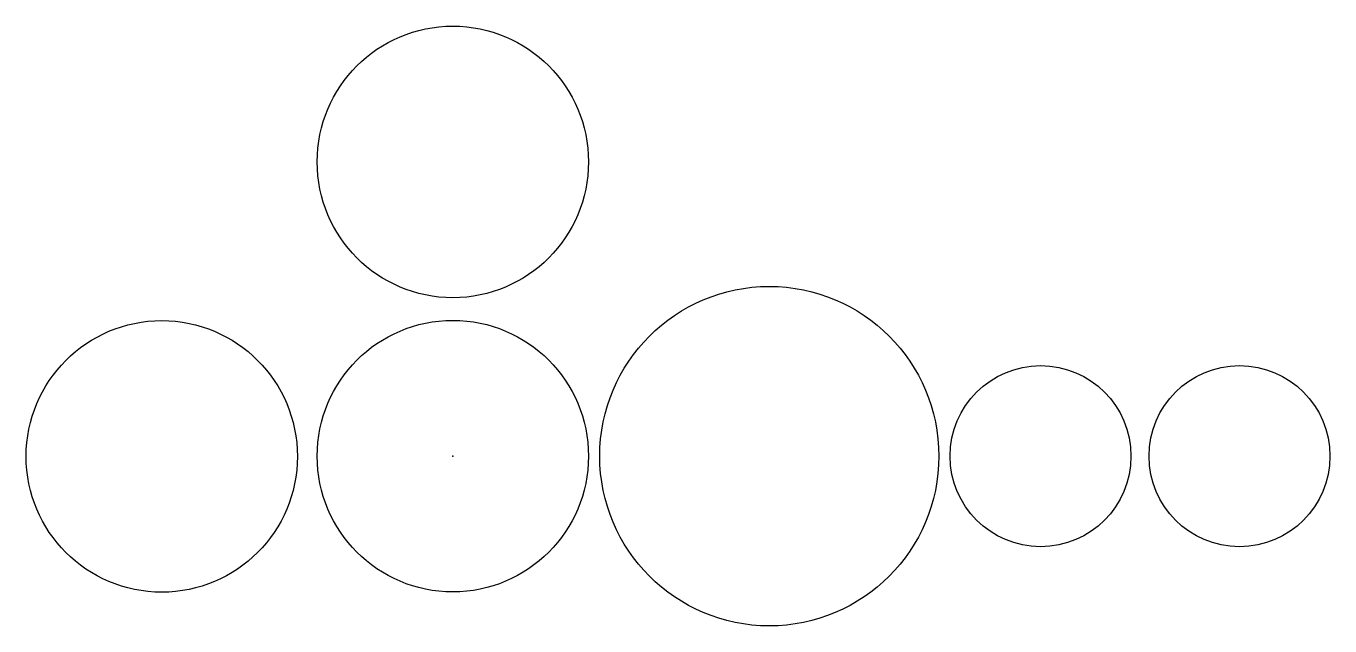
# Model space of a CAD drawing. Header units: millimetres. Extents: x -472 to 970, y -188 to 475.
import ezdxf

# ---------------------------------------------------------------- set-up
doc = ezdxf.new("R2010")
doc.units = ezdxf.units.MM
doc.layers.get('0').update_dxf_attribs({"linetype": 'CONTINUOUS'})

msp = doc.modelspace()

# ---------------------------------------------------------------- linework, layer by layer
for centre, radius in [((0, 325), 150), ((350, 0), 187.5), ((-321.9, -0.3), 150), ((0, 0), 150), ((650, 0), 100), ((870, 0), 100)]:
    msp.add_circle(centre, radius)
msp.add_point((0, 0))

doc.saveas('drawing.dxf')
